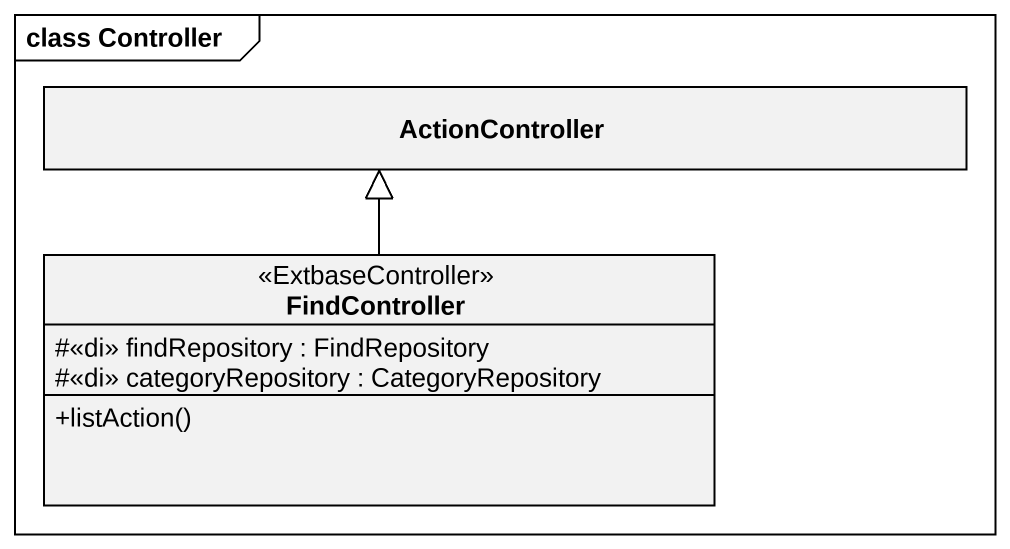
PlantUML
@startuml
mainframe class Controller
hide circle
hide empty members
skinparam classAttributeIconSize 0
class ActionController
class FindController <<ExtbaseController>> {
  #<<di>> findRepository : FindRepository
  #<<di>> categoryRepository : CategoryRepository
  +listAction()
}
FindController -up-|> ActionController
@enduml
